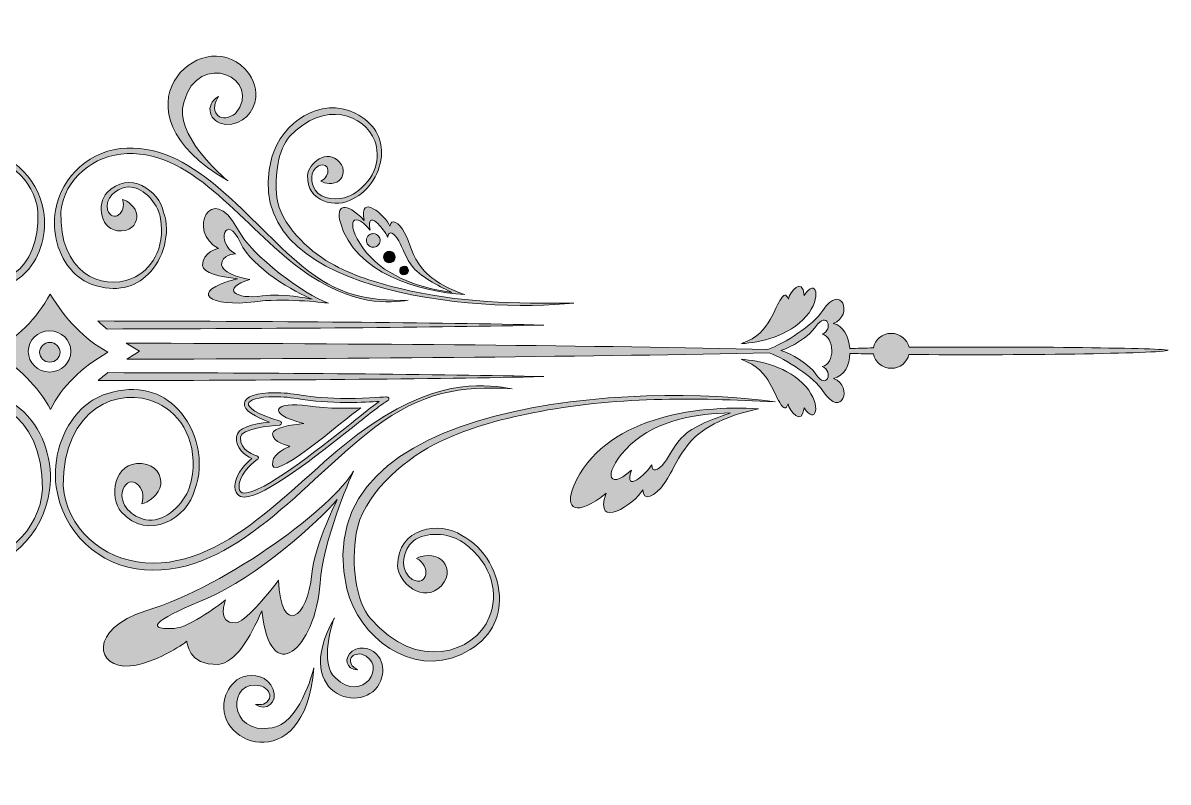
# Model space of a CAD drawing. Header units: inches. Extents: x -738 to 1333, y 65 to 770.
# Drawn here: x 276 to 1333, y 68 to 770 of the extents above; entities that cross this region are included whole.
import ezdxf

# ---------------------------------------------------------------- set-up
doc = ezdxf.new("R2010")
doc.units = ezdxf.units.IN
doc.header["$MEASUREMENT"] = 0
doc.layers.add('图层 1', color=7, linetype='Continuous')

# ---------------------------------------------------------------- blocks, each defined once
blk = doc.blocks.new('block 2')
at = {"layer": '图层 1', "true_color": 0xffffff}
h = blk.add_hatch(color=7, dxfattribs=at)
h.dxf.hatch_style = 2
edge = h.paths.add_edge_path()
edge.add_spline(control_points=[(465.6, 623.8), (460.6, 626.9), (415, 667.7), (424.8, 696.1), (438, 746.4), (499.1, 717.5), (472.5, 685.9), (467.1, 681.9), (460, 679.8), (456, 684.4), (450.8, 690.2), (453.8, 696.4), (456.8, 701.6), (443.3, 693.9), (448.2, 677.4), (463.4, 675.8), (479.7, 675), (489.6, 687.9), (491.2, 700.7), (492.5, 711.3), (486.9, 720.9), (481.1, 727.1), (440.8, 769.6), (352.6, 688.7), (465.6, 623.8)], knot_values=[0, 0, 0, 0, 1, 1, 1, 2, 2, 2, 3, 3, 3, 4, 4, 4, 5, 5, 5, 6, 6, 6, 7, 7, 7, 8, 8, 8, 8], degree=3, periodic=1)
h = blk.add_hatch(color=7, dxfattribs=at)
h.dxf.hatch_style = 2
edge = h.paths.add_edge_path()
edge.add_spline(control_points=[(784.8, 510.9), (732, 509.9), (677.5, 511.3), (624.7, 524.2), (602.5, 529.6), (580.3, 536.3), (559.9, 547.9), (539.5, 559.5), (513.7, 583.9), (510.8, 608.4), (508.3, 628.8), (512, 653.3), (522.5, 664.6), (554.6, 699), (591.9, 684.9), (601, 660.7), (606.7, 645.5), (602.2, 625.6), (582.5, 612.2), (580.9, 611.2), (579.1, 610.3), (577.2, 609.5), (566.6, 605.3), (552.3, 606.4), (546.3, 614.8), (541.7, 621.7), (540.9, 632.9), (549.1, 637.6), (559.5, 642.3), (561.2, 628.1), (551.4, 623.5), (554.5, 621.2), (563.1, 619.9), (567.9, 623.8), (571.9, 627.1), (574.4, 634.2), (568.5, 641), (557.2, 654), (539.6, 640.1), (539, 628.7), (537.9, 604), (565.8, 597.8), (580.7, 607.2), (596.1, 614.1), (607.1, 632.4), (607.3, 649.3), (607.6, 663.3), (600.8, 677.2), (583, 686.2), (551.3, 702.2), (514.9, 677.3), (506.1, 645.5), (471.5, 519.6), (697.4, 501.1), (784.8, 510.9)], knot_values=[0, 0, 0, 0, 1, 1, 1, 2, 2, 2, 3, 3, 3, 4, 4, 4, 5, 5, 5, 6, 6, 6, 7, 7, 7, 8, 8, 8, 9, 9, 9, 10, 10, 10, 11, 11, 11, 12, 12, 12, 13, 13, 13, 14, 14, 14, 15, 15, 15, 16, 16, 16, 17, 17, 17, 18, 18, 18, 18], degree=3, periodic=1)
h = blk.add_hatch(color=7, dxfattribs=at)
h.dxf.hatch_style = 2
edge = h.paths.add_edge_path()
edge.add_spline(control_points=[(-30.3, 513), (-13, 511.3), (18.8, 505.3), (70.3, 542.9), (120.2, 579.2), (166.1, 650.7), (229.2, 648.5), (259.8, 647.4), (287.2, 625.3), (290.2, 595.1), (292.5, 539.4), (253, 521.2), (224.8, 533.1), (207, 540.5), (193.7, 560.7), (198.2, 588.5), (198.7, 590.7), (199.3, 593), (200.1, 595.3), (205.2, 607.8), (217.7, 619.2), (229.9, 617.5), (239.6, 615.8), (249.9, 607.4), (247.3, 596.5), (242.8, 583.7), (229.2, 593.9), (233.3, 606), (228.7, 605.2), (220.6, 598.9), (220.1, 591.6), (219.6, 585.5), (223.7, 577.6), (234.4, 577.1), (254.7, 576.2), (257.2, 602.7), (247.8, 612.5), (227.5, 633.6), (199.4, 614.7), (195.3, 594.2), (195.3, 594.2), (195.3, 594.2), (195.3, 594.2), (188.7, 575.3), (195.4, 550.9), (209.8, 537), (221.6, 525.2), (239.2, 519.8), (261.4, 527.7), (268.1, 530.1), (274.3, 534.2), (279.1, 539.4), (293.2, 554.1), (298.7, 576.3), (295.3, 596), (289.7, 628.2), (262.5, 652.4), (229.5, 653.6), (164.4, 655.9), (116.7, 584.9), (67.8, 544.9), (34.3, 517.4), (7.3, 512.5), (-30.3, 513)], knot_values=[0, 0, 0, 0, 1, 1, 1, 2, 2, 2, 3, 3, 3, 4, 4, 4, 5, 5, 5, 6, 6, 6, 7, 7, 7, 8, 8, 8, 9, 9, 9, 10, 10, 10, 11, 11, 11, 12, 12, 12, 13, 13, 13, 14, 14, 14, 15, 15, 15, 16, 16, 16, 17, 17, 17, 18, 18, 18, 19, 19, 19, 20, 20, 20, 21, 21, 21, 21], degree=3, periodic=1)
h = blk.add_hatch(color=7, dxfattribs=at)
h.dxf.hatch_style = 2
edge = h.paths.add_edge_path()
edge.add_spline(control_points=[(340.1, 528.1), (362.4, 520.2), (379.9, 525.6), (391.8, 537.4), (406.1, 551.3), (412.8, 575.7), (406.2, 594.6), (402.2, 615.1), (374.1, 634), (353.8, 612.8), (344.4, 603.1), (346.8, 576.6), (367.2, 577.5), (377.9, 577.9), (381.9, 585.9), (381.5, 592), (380.9, 599.3), (372.8, 605.6), (368.2, 606.4), (372.4, 594.3), (358.8, 584.1), (354.3, 596.9), (351.7, 607.8), (361.9, 616.2), (371.7, 617.9), (383.8, 619.6), (396.4, 608.2), (401.4, 595.7), (402.2, 593.4), (402.9, 591.1), (403.4, 588.9), (407.9, 561), (394.5, 540.9), (376.8, 533.5), (348.6, 521.6), (309.1, 539.8), (311.4, 595.5), (314.4, 625.7), (341.7, 647.8), (372.4, 648.9), (435.5, 651.1), (481.4, 579.6), (531.2, 543.3), (582.8, 505.7), (614.5, 511.7), (631.9, 513.4), (594.2, 512.9), (567.2, 517.8), (533.7, 545.3), (484.9, 585.3), (437.2, 656.3), (372.1, 654), (339.1, 652.8), (311.9, 628.6), (306.3, 596.4), (302.9, 576.7), (308.4, 554.5), (322.4, 539.8), (327.3, 534.6), (333.4, 530.5), (340.1, 528.1)], knot_values=[0, 0, 0, 0, 1, 1, 1, 2, 2, 2, 3, 3, 3, 4, 4, 4, 5, 5, 5, 6, 6, 6, 7, 7, 7, 8, 8, 8, 9, 9, 9, 10, 10, 10, 11, 11, 11, 12, 12, 12, 13, 13, 13, 14, 14, 14, 15, 15, 15, 16, 16, 16, 17, 17, 17, 18, 18, 18, 19, 19, 19, 20, 20, 20, 20], degree=3, periodic=1)
h = blk.add_hatch(color=7, dxfattribs=at)
h.dxf.hatch_style = 2
edge = h.paths.add_edge_path()
edge.add_spline(control_points=[(442.1, 545.5), (442.5, 538.3), (458.2, 535.2), (474.2, 533.3), (426, 521), (449.8, 506.5), (490.3, 512.1), (515.7, 515.6), (552, 511.6), (558.2, 510.8), (535.5, 519.1), (488.2, 553.4), (474.3, 579.5), (450.3, 624.3), (427, 576.3), (456.9, 561.3), (456.9, 561.3), (441.5, 557.9), (442.1, 545.5)], knot_values=[0, 0, 0, 0, 1, 1, 1, 2, 2, 2, 3, 3, 3, 4, 4, 4, 5, 5, 5, 6, 6, 6, 6], degree=3, periodic=1)
edge = h.paths.add_edge_path()
edge.add_spline(control_points=[(477, 566.5), (487.5, 543.6), (527.9, 520.2), (543.3, 514.5), (538.4, 515.1), (517.1, 520), (497.5, 517.6), (472.2, 513.6), (458.4, 524.1), (485.7, 532.7), (473.4, 534.2), (460, 540.6), (459.7, 546.1), (459.2, 555.7), (472.4, 556.4), (472.4, 556.4), (453.5, 565.9), (463.7, 595.6), (477, 566.5)], knot_values=[0, 0, 0, 0, 1, 1, 1, 2, 2, 2, 3, 3, 3, 4, 4, 4, 5, 5, 5, 6, 6, 6, 6], degree=3, periodic=1)
h = blk.add_hatch(color=7, dxfattribs=at)
h.dxf.hatch_style = 2
edge = h.paths.add_edge_path()
edge.add_spline(control_points=[(591.2, 587.2), (574, 605.7), (564.7, 601.2), (569.3, 585.2), (582.8, 538.1), (641.5, 521.4), (684.2, 518.7), (672.8, 522.6), (655.3, 530.1), (645, 542.6), (635.4, 554.1), (633.3, 567), (628.6, 575.8), (623.5, 585.2), (616.1, 589.9), (615.1, 581.8), (610.9, 591.9), (586.1, 613.2), (591.2, 587.2)], knot_values=[0, 0, 0, 0, 1, 1, 1, 2, 2, 2, 3, 3, 3, 4, 4, 4, 5, 5, 5, 6, 6, 6, 6], degree=3, periodic=1)
edge = h.paths.add_edge_path()
edge.add_spline(control_points=[(613, 571.6), (613.9, 578.4), (618.7, 576), (623.2, 568.4), (626.9, 562.2), (629.6, 552.2), (636.5, 543.8), (644.7, 534), (663.6, 525), (672, 520.7), (645.5, 524.4), (612.8, 534), (593.5, 557.4), (573.5, 581.7), (578.6, 599.7), (596.8, 578.3), (592.9, 598.8), (609.7, 579.6), (613, 571.6)], knot_values=[0, 0, 0, 0, 1, 1, 1, 2, 2, 2, 3, 3, 3, 4, 4, 4, 5, 5, 5, 6, 6, 6, 6], degree=3, periodic=1)
h = blk.add_hatch(color=7, dxfattribs=at)
h.dxf.hatch_style = 2
edge = h.paths.add_edge_path()
edge.add_spline(control_points=[(594, 571.5), (592.5, 568.4), (593.7, 564.6), (596.9, 563.1), (600, 561.5), (603.7, 562.8), (605.3, 565.9), (606.9, 569), (605.6, 572.8), (602.5, 574.3), (599.4, 575.9), (595.6, 574.6), (594, 571.5)], knot_values=[0, 0, 0, 0, 1, 1, 1, 2, 2, 2, 3, 3, 3, 4, 4, 4, 4], degree=3, periodic=1)
h = blk.add_hatch(color=7, dxfattribs=at)
h.dxf.hatch_style = 2
edge = h.paths.add_edge_path()
edge.add_spline(control_points=[(612.1, 548.5), (614.7, 547.2), (617.9, 548.2), (619.3, 550.9), (620.6, 553.6), (619.5, 556.8), (616.9, 558.1), (614.2, 559.4), (611, 558.4), (609.7, 555.7), (608.3, 553), (609.4, 549.8), (612.1, 548.5)], knot_values=[0, 0, 0, 0, 1, 1, 1, 2, 2, 2, 3, 3, 3, 4, 4, 4, 4], degree=3, periodic=1)
h = blk.add_hatch(color=7, dxfattribs=at)
h.dxf.hatch_style = 2
edge = h.paths.add_edge_path()
edge.add_spline(control_points=[(626.3, 537.3), (628.3, 536.4), (630.7, 537.2), (631.7, 539.1), (632.7, 541.1), (631.9, 543.5), (629.9, 544.5), (627.9, 545.5), (625.5, 544.7), (624.5, 542.7), (623.5, 540.8), (624.4, 538.3), (626.3, 537.3)], knot_values=[0, 0, 0, 0, 1, 1, 1, 2, 2, 2, 3, 3, 3, 4, 4, 4, 4], degree=3, periodic=1)
h = blk.add_hatch(color=7, dxfattribs=at)
h.dxf.hatch_style = 2
edge = h.paths.add_edge_path()
edge.add_spline(control_points=[(1094.2, 470), (1092.6, 477.3), (1085.9, 482.9), (1077.8, 482.9), (1069.5, 482.9), (1062.7, 477.1), (1061.3, 469.5), (1053.4, 469.3), (1046.1, 469.1), (1039.6, 468.9), (1038.7, 479.8), (1033.4, 490.2), (1024.3, 492), (1043.4, 499.6), (1031.7, 530.1), (1014.7, 504), (1005.7, 490.2), (979.3, 473.6), (963.9, 468), (811.7, 471.6), (593.4, 473.5), (371.7, 473.8), (375.7, 471.2), (379.8, 468.7), (384, 466.4), (380, 464), (376.1, 461.5), (372.2, 459), (592.6, 459.5), (809.6, 461.5), (965.2, 464.9), (980.8, 458.8), (1006.1, 442.8), (1014.9, 429.3), (1031.9, 403.3), (1043.5, 433.8), (1024.5, 441.3), (1034.5, 443.2), (1039.4, 453.6), (1039.7, 464.4), (1046.2, 464.2), (1053.4, 464), (1061.3, 463.9), (1062.8, 456.3), (1069.6, 450.6), (1077.8, 450.6), (1085.8, 450.6), (1092.5, 456.1), (1094.1, 463.4), (1188.8, 462.4), (1327.8, 464.2), (1333.3, 467.3), (1325, 469.5), (1187.8, 470.9), (1094.2, 470)], knot_values=[0, 0, 0, 0, 1, 1, 1, 2, 2, 2, 3, 3, 3, 4, 4, 4, 5, 5, 5, 6, 6, 6, 7, 7, 7, 8, 8, 8, 9, 9, 9, 10, 10, 10, 11, 11, 11, 12, 12, 12, 13, 13, 13, 14, 14, 14, 15, 15, 15, 16, 16, 16, 17, 17, 17, 18, 18, 18, 18], degree=3, periodic=1)
edge = h.paths.add_edge_path()
edge.add_spline(control_points=[(1008.3, 445.2), (1002.5, 454.1), (984.4, 464.9), (976, 467.2), (984.4, 469.4), (1002.4, 480.2), (1008.2, 489.1), (1018.2, 504.4), (1025, 486.5), (1013.9, 482.1), (1025.2, 479.7), (1026.6, 454.7), (1013.9, 452.3), (1025.1, 447.8), (1018.3, 429.9), (1008.3, 445.2)], knot_values=[0, 0, 0, 0, 1, 1, 1, 2, 2, 2, 3, 3, 3, 4, 4, 4, 5, 5, 5, 5], degree=3, periodic=1)
h = blk.add_hatch(color=7, dxfattribs=at)
h.dxf.hatch_style = 2
edge = h.paths.add_edge_path()
edge.add_spline(control_points=[(999.4, 498.7), (1014, 515.6), (1008.5, 535.3), (997.5, 518), (996.1, 535.5), (983.7, 521.3), (982.8, 514.5), (978.6, 525), (974.6, 511.4), (966, 495.6), (961.4, 487.3), (954.5, 478.8), (939.6, 473.4), (956.4, 474.5), (983.3, 480.1), (999.4, 498.7)], knot_values=[0, 0, 0, 0, 1, 1, 1, 2, 2, 2, 3, 3, 3, 4, 4, 4, 5, 5, 5, 5], degree=3, periodic=1)
h = blk.add_hatch(color=7, dxfattribs=at)
h.dxf.hatch_style = 2
edge = h.paths.add_edge_path()
edge.add_spline(control_points=[(354.7, 465.5), (332.7, 477.7), (315.3, 495.9), (301.5, 519.2), (288.9, 496.2), (271.1, 478.6), (248.7, 466.3), (272.4, 451.6), (290.3, 433.8), (301.8, 412.7), (312.2, 434.2), (330.7, 451.4), (354.7, 465.5)], knot_values=[0, 0, 0, 0, 1, 1, 1, 2, 2, 2, 3, 3, 3, 4, 4, 4, 4], degree=3, periodic=1)
edge = h.paths.add_edge_path()
edge.add_spline(control_points=[(300.9, 447.2), (290, 447.2), (281.2, 455.7), (281.2, 466.2), (281.2, 476.7), (290, 485.2), (300.9, 485.2), (311.8, 485.2), (320.6, 476.7), (320.6, 466.2), (320.6, 455.7), (311.8, 447.2), (300.9, 447.2)], knot_values=[0, 0, 0, 0, 1, 1, 1, 2, 2, 2, 3, 3, 3, 4, 4, 4, 4], degree=3, periodic=1)
h = blk.add_hatch(color=7, dxfattribs=at)
h.dxf.hatch_style = 2
edge = h.paths.add_edge_path()
edge.add_spline(control_points=[(353.9, 486.9), (508.7, 487.2), (660.1, 488.4), (757.1, 490.5), (662.1, 492.9), (505.1, 494.1), (345.5, 494.3), (348.2, 491.7), (351, 489.3), (353.9, 486.9)], knot_values=[0, 0, 0, 0, 1, 1, 1, 2, 2, 2, 3, 3, 3, 3], degree=3, periodic=1)
h = blk.add_hatch(color=7, dxfattribs=at)
h.dxf.hatch_style = 2
edge = h.paths.add_edge_path()
edge.add_spline(control_points=[(301.1, 474.5), (295.9, 474.5), (291.7, 470.4), (291.7, 465.4), (291.7, 460.4), (295.9, 456.3), (301.1, 456.3), (306.3, 456.3), (310.6, 460.4), (310.6, 465.4), (310.6, 470.4), (306.3, 474.5), (301.1, 474.5)], knot_values=[0, 0, 0, 0, 1, 1, 1, 2, 2, 2, 3, 3, 3, 4, 4, 4, 4], degree=3, periodic=1)
h = blk.add_hatch(color=7, dxfattribs=at)
h.dxf.hatch_style = 2
edge = h.paths.add_edge_path()
edge.add_spline(control_points=[(939.4, 458.9), (954.3, 453.5), (961.2, 445), (965.7, 436.7), (974.4, 420.8), (978.4, 407.3), (982.5, 417.7), (983.4, 411), (995.9, 396.8), (997.3, 414.2), (1008.3, 397), (1013.8, 416.6), (999.1, 433.5), (983, 452.1), (956.2, 457.8), (939.4, 458.9)], knot_values=[0, 0, 0, 0, 1, 1, 1, 2, 2, 2, 3, 3, 3, 4, 4, 4, 5, 5, 5, 5], degree=3, periodic=1)
h = blk.add_hatch(color=7, dxfattribs=at)
h.dxf.hatch_style = 2
edge = h.paths.add_edge_path()
edge.add_spline(control_points=[(600.7, 395.8), (645, 429.3), (679.8, 434.2), (727.9, 431.8), (705.8, 434.7), (665.5, 444), (597.6, 398.4), (532, 354.3), (469.8, 265.1), (389, 271), (349.9, 273.8), (315.9, 303.5), (313.5, 342.2), (313.3, 413.7), (364.8, 435.1), (400.4, 418.5), (422.7, 408.1), (438.8, 381.7), (431.7, 346.3), (430.9, 343.5), (430, 340.6), (428.9, 337.6), (421.8, 321.9), (405.1, 307.9), (389.6, 310.7), (377.3, 313.3), (364.6, 324.5), (368.4, 338.3), (374.8, 354.6), (391.7, 340.8), (385.9, 325.5), (391.7, 326.3), (402.4, 334), (403.5, 343.4), (404.4, 351.1), (399.6, 361.5), (385.9, 362.6), (359.9, 364.8), (355.5, 330.9), (367, 318), (391.9, 290), (428.9, 312.8), (435, 338.8), (435, 338.8), (435, 338.8), (435, 338.8), (444.4, 362.7), (437.1, 394.3), (419.3, 412.8), (404.8, 428.4), (382.6, 436.3), (353.6, 427.1), (345, 424.4), (336.9, 419.4), (330.4, 413.1), (311.8, 394.9), (303.6, 366.8), (307, 341.3), (312.6, 299.8), (346.3, 267.6), (388.5, 264.5), (471.7, 258.3), (536.2, 346.9), (600.7, 395.8)], knot_values=[0, 0, 0, 0, 1, 1, 1, 2, 2, 2, 3, 3, 3, 4, 4, 4, 5, 5, 5, 6, 6, 6, 7, 7, 7, 8, 8, 8, 9, 9, 9, 10, 10, 10, 11, 11, 11, 12, 12, 12, 13, 13, 13, 14, 14, 14, 15, 15, 15, 16, 16, 16, 17, 17, 17, 18, 18, 18, 19, 19, 19, 20, 20, 20, 21, 21, 21, 21], degree=3, periodic=1)
h = blk.add_hatch(color=7, dxfattribs=at)
h.dxf.hatch_style = 2
edge = h.paths.add_edge_path()
edge.add_spline(control_points=[(354.8, 446.6), (351.6, 444.2), (348.6, 441.8), (345.6, 439.2), (503.4, 439.5), (658.4, 440.7), (757.1, 442.9), (663.9, 445.2), (511.2, 446.4), (354.8, 446.6)], knot_values=[0, 0, 0, 0, 1, 1, 1, 2, 2, 2, 3, 3, 3, 3], degree=3, periodic=1)
h = blk.add_hatch(color=7, dxfattribs=at)
h.dxf.hatch_style = 2
edge = h.paths.add_edge_path()
edge.add_spline(control_points=[(254.2, 424), (225.3, 433.2), (203.1, 425.3), (188.6, 409.7), (170.8, 391.2), (163.5, 359.6), (172.9, 335.7), (179, 309.7), (216, 286.9), (240.9, 314.9), (252.4, 327.8), (248, 361.7), (222, 359.5), (208.3, 358.4), (203.5, 348), (204.4, 340.3), (205.5, 330.9), (216.2, 323.2), (222.1, 322.4), (216.2, 337.7), (233.1, 351.5), (239.5, 335.2), (243.3, 321.4), (230.6, 310.2), (218.3, 307.6), (202.8, 304.8), (186.1, 318.8), (179, 334.5), (177.9, 337.5), (177, 340.4), (176.2, 343.2), (169.1, 378.6), (185.2, 405), (207.5, 415.4), (243.1, 432), (294.6, 410.6), (294.4, 339.1), (292, 300.4), (258, 270.7), (218.9, 267.9), (138.1, 262), (75.9, 351.2), (10.3, 395.4), (-57.6, 441), (-97.9, 431.6), (-120.1, 428.7), (-71.9, 431.1), (-37.1, 426.2), (7.2, 392.7), (71.7, 343.8), (136.2, 255.2), (219.4, 261.4), (261.6, 264.5), (295.4, 296.7), (300.9, 338.2), (304.3, 363.7), (296.1, 391.8), (277.5, 410), (271, 416.3), (262.9, 421.3), (254.2, 424)], knot_values=[0, 0, 0, 0, 1, 1, 1, 2, 2, 2, 3, 3, 3, 4, 4, 4, 5, 5, 5, 6, 6, 6, 7, 7, 7, 8, 8, 8, 9, 9, 9, 10, 10, 10, 11, 11, 11, 12, 12, 12, 13, 13, 13, 14, 14, 14, 15, 15, 15, 16, 16, 16, 17, 17, 17, 18, 18, 18, 19, 19, 19, 20, 20, 20, 20], degree=3, periodic=1)
h = blk.add_hatch(color=7, dxfattribs=at)
h.dxf.hatch_style = 2
edge = h.paths.add_edge_path()
edge.add_spline(control_points=[(575.4, 246.9), (585.9, 202.1), (635.4, 165.5), (680.3, 186.1), (705.6, 197.7), (715.8, 216.7), (716.1, 236.3), (716.8, 259.8), (702.4, 285.8), (681.3, 296.3), (661, 310.2), (621.9, 303), (622.1, 268.6), (622.3, 252.6), (646.1, 232.4), (662.5, 249.8), (671.1, 259.1), (668, 269), (662.6, 273.8), (656.1, 279.5), (644.1, 278.1), (639.6, 275.1), (653.1, 268.2), (650, 248.5), (635.7, 255.6), (624.5, 262.6), (626.3, 278.1), (633.1, 287.5), (641.9, 298.9), (661.8, 299.7), (676.3, 293.3), (678.9, 292), (681.3, 290.6), (683.6, 289.1), (710.2, 269.4), (715.5, 241.6), (706.8, 220.7), (692.8, 187.5), (640, 169.8), (597.2, 219.5), (583.2, 235.7), (579.4, 270.1), (583.9, 298.2), (589.3, 332.3), (626.4, 364.8), (655.4, 379.9), (684.5, 395), (715.7, 403.2), (747, 409.5), (821.1, 424.6), (897.1, 423.7), (970.6, 419.5), (849.4, 437.8), (533.9, 423.9), (575.4, 246.9)], knot_values=[0, 0, 0, 0, 1, 1, 1, 2, 2, 2, 3, 3, 3, 4, 4, 4, 5, 5, 5, 6, 6, 6, 7, 7, 7, 8, 8, 8, 9, 9, 9, 10, 10, 10, 11, 11, 11, 12, 12, 12, 13, 13, 13, 14, 14, 14, 15, 15, 15, 16, 16, 16, 17, 17, 17, 18, 18, 18, 18], degree=3, periodic=1)
h = blk.add_hatch(color=7, dxfattribs=at)
h.dxf.hatch_style = 2
edge = h.paths.add_edge_path()
edge.add_spline(control_points=[(472.3, 344.6), (471.6, 339.9), (472.3, 336.5), (474.2, 334.3), (475.7, 332.6), (477.9, 331.7), (480.8, 331.7), (480.8, 331.7), (480.8, 331.7), (480.8, 331.7), (499.3, 331.7), (547, 369.5), (581.9, 397.2), (596.6, 408.8), (608.2, 418.1), (613.1, 420.8), (613.9, 421.2), (614.2, 422.1), (614, 423), (613.7, 423.8), (612.9, 424.3), (612, 424.3), (611.9, 424.3), (596.1, 422.8), (575.5, 422.8), (558.6, 422.8), (544.4, 423.8), (533.2, 425.8), (524.5, 427.3), (516.2, 428.1), (508.6, 428.1), (492, 428.1), (481.6, 424.5), (480.7, 418.4), (479.7, 411.4), (491.4, 405.4), (504, 401), (487.7, 399.1), (474.1, 395.7), (473.4, 387.3), (472.5, 376.6), (481, 370.3), (487.7, 367.4), (482.4, 363.2), (473.5, 353.8), (472.3, 344.6)], knot_values=[0, 0, 0, 0, 1, 1, 1, 2, 2, 2, 3, 3, 3, 4, 4, 4, 5, 5, 5, 6, 6, 6, 7, 7, 7, 8, 8, 8, 9, 9, 9, 10, 10, 10, 11, 11, 11, 12, 12, 12, 13, 13, 13, 14, 14, 14, 15, 15, 15, 15], degree=3, periodic=1)
edge = h.paths.add_edge_path()
edge.add_spline(control_points=[(492.5, 366.3), (493.2, 366.7), (493.7, 367.4), (493.6, 368.2), (493.5, 369), (493, 369.6), (492.2, 369.8), (491.6, 370), (476, 374.2), (477.1, 386.9), (477.8, 395.2), (504.5, 397.4), (513.3, 398.1), (514.2, 398.2), (514.9, 398.9), (515, 399.8), (515.1, 400.7), (514.5, 401.5), (513.7, 401.8), (491.3, 408.4), (483.9, 414.6), (484.4, 417.9), (484.8, 421.1), (493.3, 424.4), (508.6, 424.4), (515.9, 424.4), (524.2, 423.6), (532.5, 422.1), (544, 420.1), (558.4, 419.1), (575.5, 419.1), (587.9, 419.1), (598.6, 419.6), (605.2, 420), (599.1, 415.6), (590.1, 408.5), (579.6, 400.1), (547.1, 374.3), (498, 335.4), (480.8, 335.4), (479, 335.4), (477.8, 335.9), (477, 336.8), (475.9, 338.1), (475.5, 340.6), (476, 344.1), (477.4, 354.7), (490.8, 365.6), (492.5, 366.3)], knot_values=[0, 0, 0, 0, 1, 1, 1, 2, 2, 2, 3, 3, 3, 4, 4, 4, 5, 5, 5, 6, 6, 6, 7, 7, 7, 8, 8, 8, 9, 9, 9, 10, 10, 10, 11, 11, 11, 12, 12, 12, 13, 13, 13, 14, 14, 14, 15, 15, 15, 16, 16, 16, 16], degree=3, periodic=1)
h = blk.add_hatch(color=7, dxfattribs=at)
h.dxf.hatch_style = 2
edge = h.paths.add_edge_path()
edge.add_spline(control_points=[(506.9, 364.9), (500.9, 339.6), (572.5, 403.3), (588.1, 414.1), (583.7, 413.7), (557, 413), (539.4, 415.9), (509.7, 420.7), (498.7, 409), (535.5, 399.6), (524.3, 398.7), (507.1, 395.5), (506.7, 390.5), (505.9, 381.9), (522.7, 378.7), (522.7, 378.7), (521.3, 378.1), (507.4, 371.7), (506.9, 364.9)], knot_values=[0, 0, 0, 0, 1, 1, 1, 2, 2, 2, 3, 3, 3, 4, 4, 4, 5, 5, 5, 6, 6, 6, 6], degree=3, periodic=1)
h = blk.add_hatch(color=7, dxfattribs=at)
h.dxf.hatch_style = 2
edge = h.paths.add_edge_path()
edge.add_spline(control_points=[(784.7, 342), (775.5, 320.6), (787.4, 312.7), (814.5, 335.3), (802.8, 300.2), (841, 325.1), (848.5, 338.4), (848.5, 327), (859.6, 332.2), (868.3, 344.2), (876.4, 355.5), (881.6, 373), (896.9, 387.2), (913.4, 402.5), (939, 409.8), (955.4, 413.2), (895.9, 417), (811.8, 404.6), (784.7, 342)], knot_values=[0, 0, 0, 0, 1, 1, 1, 2, 2, 2, 3, 3, 3, 4, 4, 4, 5, 5, 5, 6, 6, 6, 6], degree=3, periodic=1)
edge = h.paths.add_edge_path()
edge.add_spline(control_points=[(886.8, 388.9), (877.9, 380.6), (873.5, 369.9), (868.5, 363.6), (862.4, 355.9), (856.7, 353.9), (856.7, 361.5), (852, 353.2), (830.6, 334.4), (837.9, 356.5), (814.7, 335.5), (811.5, 356.1), (837.2, 380.1), (861.9, 403.1), (899.5, 409.1), (929.4, 409.4), (919.5, 405.8), (897.2, 398.6), (886.8, 388.9)], knot_values=[0, 0, 0, 0, 1, 1, 1, 2, 2, 2, 3, 3, 3, 4, 4, 4, 5, 5, 5, 6, 6, 6, 6], degree=3, periodic=1)
h = blk.add_hatch(color=7, dxfattribs=at)
h.dxf.hatch_style = 2
edge = h.paths.add_edge_path()
edge.add_spline(control_points=[(389.6, 226.5), (336.6, 209.9), (343.3, 172.8), (375.2, 175.7), (397.2, 177.7), (424.5, 195.7), (427.5, 198.7), (427.5, 198.7), (428.6, 175.6), (456.4, 177.2), (472.6, 178.1), (485.9, 202.2), (496.9, 226.6), (504.2, 154.1), (546.3, 191.2), (550.6, 252.3), (553.2, 290.9), (577.1, 346.2), (581.5, 355.7), (562.8, 323.1), (468.3, 251.2), (389.6, 226.5)], knot_values=[0, 0, 0, 0, 1, 1, 1, 2, 2, 2, 3, 3, 3, 4, 4, 4, 5, 5, 5, 6, 6, 6, 7, 7, 7, 7], degree=3, periodic=1)
edge = h.paths.add_edge_path()
edge.add_spline(control_points=[(543, 260.7), (539.1, 218.7), (514.5, 202.9), (512.2, 255), (500.7, 239.5), (481, 216.3), (472.6, 215.5), (454.5, 214.4), (463.4, 236.8), (463.4, 236.8), (461.4, 234.8), (430.3, 211.1), (415.9, 210.4), (384, 208.9), (405, 221.1), (446, 238.1), (490.8, 256.7), (550.2, 309.6), (566.4, 329.5), (563.5, 323.3), (545.3, 285.7), (543, 260.7)], knot_values=[0, 0, 0, 0, 1, 1, 1, 2, 2, 2, 3, 3, 3, 4, 4, 4, 5, 5, 5, 6, 6, 6, 7, 7, 7, 7], degree=3, periodic=1)
h = blk.add_hatch(color=7, dxfattribs=at)
h.dxf.hatch_style = 2
edge = h.paths.add_edge_path()
edge.add_spline(control_points=[(580.2, 189.4), (572, 183.3), (574.7, 172.2), (585.1, 172.3), (581.6, 174.3), (577.8, 176.9), (578.8, 182), (579.6, 186), (584.4, 187.1), (588.9, 186.7), (614.8, 177.4), (589.3, 140.1), (564.7, 164.7), (549.5, 177.8), (562.1, 216.7), (563.9, 220.2), (520.6, 144.6), (598.8, 127.6), (607.7, 165.8), (609, 171.3), (608.9, 178.7), (604.6, 184.4), (599.4, 191.3), (589.3, 195.4), (580.2, 189.4)], knot_values=[0, 0, 0, 0, 1, 1, 1, 2, 2, 2, 3, 3, 3, 4, 4, 4, 5, 5, 5, 6, 6, 6, 7, 7, 7, 8, 8, 8, 8], degree=3, periodic=1)
h = blk.add_hatch(color=7, dxfattribs=at)
h.dxf.hatch_style = 2
edge = h.paths.add_edge_path()
edge.add_spline(control_points=[(506.2, 118.7), (464.7, 110.7), (464.3, 165.5), (496.8, 157.2), (501.6, 154.7), (505.7, 150.3), (503.8, 145.7), (501.3, 139.8), (495.7, 139.8), (490.9, 140.2), (501.2, 133), (511.6, 142.4), (507.4, 154.1), (502.3, 166.3), (489.4, 169), (479.4, 165.7), (471.2, 162.9), (466.1, 155.4), (463.7, 149), (446.7, 104.5), (537, 68.5), (544.7, 174), (544.2, 169.3), (530.4, 121.6), (506.2, 118.7)], knot_values=[0, 0, 0, 0, 1, 1, 1, 2, 2, 2, 3, 3, 3, 4, 4, 4, 5, 5, 5, 6, 6, 6, 7, 7, 7, 8, 8, 8, 8], degree=3, periodic=1)
at = {"layer": '图层 1', "lineweight": 0}
for points, knots in [([(465.6, 623.8), (460.6, 626.9), (415, 667.7), (424.8, 696.1), (438, 746.4), (499.1, 717.5), (472.5, 685.9), (467.1, 681.9), (460, 679.8), (456, 684.4), (450.8, 690.2), (453.8, 696.4), (456.8, 701.6), (443.3, 693.9), (448.2, 677.4), (463.4, 675.8), (479.7, 675), (489.6, 687.9), (491.2, 700.7), (492.5, 711.3), (486.9, 720.9), (481.1, 727.1), (440.8, 769.6), (352.6, 688.7), (465.6, 623.8)], [0, 0, 0, 0, 1, 1, 1, 2, 2, 2, 3, 3, 3, 4, 4, 4, 5, 5, 5, 6, 6, 6, 7, 7, 7, 8, 8, 8, 8]), ([(784.8, 510.9), (732, 509.9), (677.5, 511.3), (624.7, 524.2), (602.5, 529.6), (580.3, 536.3), (559.9, 547.9), (539.5, 559.5), (513.7, 583.9), (510.8, 608.4), (508.3, 628.8), (512, 653.3), (522.5, 664.6), (554.6, 699), (591.9, 684.9), (601, 660.7), (606.7, 645.5), (602.2, 625.6), (582.5, 612.2), (580.9, 611.2), (579.1, 610.3), (577.2, 609.5), (566.6, 605.3), (552.3, 606.4), (546.3, 614.8), (541.7, 621.7), (540.9, 632.9), (549.1, 637.6), (559.5, 642.3), (561.2, 628.1), (551.4, 623.5), (554.5, 621.2), (563.1, 619.9), (567.9, 623.8), (571.9, 627.1), (574.4, 634.2), (568.5, 641), (557.2, 654), (539.6, 640.1), (539, 628.7), (537.9, 604), (565.8, 597.8), (580.7, 607.2), (596.1, 614.1), (607.1, 632.4), (607.3, 649.3), (607.6, 663.3), (600.8, 677.2), (583, 686.2), (551.3, 702.2), (514.9, 677.3), (506.1, 645.5), (471.5, 519.6), (697.4, 501.1), (784.8, 510.9)], [0, 0, 0, 0, 1, 1, 1, 2, 2, 2, 3, 3, 3, 4, 4, 4, 5, 5, 5, 6, 6, 6, 7, 7, 7, 8, 8, 8, 9, 9, 9, 10, 10, 10, 11, 11, 11, 12, 12, 12, 13, 13, 13, 14, 14, 14, 15, 15, 15, 16, 16, 16, 17, 17, 17, 18, 18, 18, 18]), ([(-30.3, 513), (-13, 511.3), (18.8, 505.3), (70.3, 542.9), (120.2, 579.2), (166.1, 650.7), (229.2, 648.5), (259.8, 647.4), (287.2, 625.3), (290.2, 595.1), (292.5, 539.4), (253, 521.2), (224.8, 533.1), (207, 540.5), (193.7, 560.7), (198.2, 588.5), (198.7, 590.7), (199.3, 593), (200.1, 595.3), (205.2, 607.8), (217.7, 619.2), (229.9, 617.5), (239.6, 615.8), (249.9, 607.4), (247.3, 596.5), (242.8, 583.7), (229.2, 593.9), (233.3, 606), (228.7, 605.2), (220.6, 598.9), (220.1, 591.6), (219.6, 585.5), (223.7, 577.6), (234.4, 577.1), (254.7, 576.2), (257.2, 602.7), (247.8, 612.5), (227.5, 633.6), (199.4, 614.7), (195.3, 594.2), (195.3, 594.2), (195.3, 594.2), (195.3, 594.2), (188.7, 575.3), (195.4, 550.9), (209.8, 537), (221.6, 525.2), (239.2, 519.8), (261.4, 527.7), (268.1, 530.1), (274.3, 534.2), (279.1, 539.4), (293.2, 554.1), (298.7, 576.3), (295.3, 596), (289.7, 628.2), (262.5, 652.4), (229.5, 653.6), (164.4, 655.9), (116.7, 584.9), (67.8, 544.9), (34.3, 517.4), (7.3, 512.5), (-30.3, 513)], [0, 0, 0, 0, 1, 1, 1, 2, 2, 2, 3, 3, 3, 4, 4, 4, 5, 5, 5, 6, 6, 6, 7, 7, 7, 8, 8, 8, 9, 9, 9, 10, 10, 10, 11, 11, 11, 12, 12, 12, 13, 13, 13, 14, 14, 14, 15, 15, 15, 16, 16, 16, 17, 17, 17, 18, 18, 18, 19, 19, 19, 20, 20, 20, 21, 21, 21, 21]), ([(340.1, 528.1), (362.4, 520.2), (379.9, 525.6), (391.8, 537.4), (406.1, 551.3), (412.8, 575.7), (406.2, 594.6), (402.2, 615.1), (374.1, 634), (353.8, 612.8), (344.4, 603.1), (346.8, 576.6), (367.2, 577.5), (377.9, 577.9), (381.9, 585.9), (381.5, 592), (380.9, 599.3), (372.8, 605.6), (368.2, 606.4), (372.4, 594.3), (358.8, 584.1), (354.3, 596.9), (351.7, 607.8), (361.9, 616.2), (371.7, 617.9), (383.8, 619.6), (396.4, 608.2), (401.4, 595.7), (402.2, 593.4), (402.9, 591.1), (403.4, 588.9), (407.9, 561), (394.5, 540.9), (376.8, 533.5), (348.6, 521.6), (309.1, 539.8), (311.4, 595.5), (314.4, 625.7), (341.7, 647.8), (372.4, 648.9), (435.5, 651.1), (481.4, 579.6), (531.2, 543.3), (582.8, 505.7), (614.5, 511.7), (631.9, 513.4), (594.2, 512.9), (567.2, 517.8), (533.7, 545.3), (484.9, 585.3), (437.2, 656.3), (372.1, 654), (339.1, 652.8), (311.9, 628.6), (306.3, 596.4), (302.9, 576.7), (308.4, 554.5), (322.4, 539.8), (327.3, 534.6), (333.4, 530.5), (340.1, 528.1)], [0, 0, 0, 0, 1, 1, 1, 2, 2, 2, 3, 3, 3, 4, 4, 4, 5, 5, 5, 6, 6, 6, 7, 7, 7, 8, 8, 8, 9, 9, 9, 10, 10, 10, 11, 11, 11, 12, 12, 12, 13, 13, 13, 14, 14, 14, 15, 15, 15, 16, 16, 16, 17, 17, 17, 18, 18, 18, 19, 19, 19, 20, 20, 20, 20]), ([(442.1, 545.5), (442.5, 538.3), (458.2, 535.2), (474.2, 533.3), (426, 521), (449.8, 506.5), (490.3, 512.1), (515.7, 515.6), (552, 511.6), (558.2, 510.8), (535.5, 519.1), (488.2, 553.4), (474.3, 579.5), (450.3, 624.3), (427, 576.3), (456.9, 561.3), (456.9, 561.3), (441.5, 557.9), (442.1, 545.5)], [0, 0, 0, 0, 1, 1, 1, 2, 2, 2, 3, 3, 3, 4, 4, 4, 5, 5, 5, 6, 6, 6, 6]), ([(591.2, 587.2), (574, 605.7), (564.7, 601.2), (569.3, 585.2), (582.8, 538.1), (641.5, 521.4), (684.2, 518.7), (672.8, 522.6), (655.3, 530.1), (645, 542.6), (635.4, 554.1), (633.3, 567), (628.6, 575.8), (623.5, 585.2), (616.1, 589.9), (615.1, 581.8), (610.9, 591.9), (586.1, 613.2), (591.2, 587.2)], [0, 0, 0, 0, 1, 1, 1, 2, 2, 2, 3, 3, 3, 4, 4, 4, 5, 5, 5, 6, 6, 6, 6]), ([(477, 566.5), (487.5, 543.6), (527.9, 520.2), (543.3, 514.5), (538.4, 515.1), (517.1, 520), (497.5, 517.6), (472.2, 513.6), (458.4, 524.1), (485.7, 532.7), (473.4, 534.2), (460, 540.6), (459.7, 546.1), (459.2, 555.7), (472.4, 556.4), (472.4, 556.4), (453.5, 565.9), (463.7, 595.6), (477, 566.5)], [0, 0, 0, 0, 1, 1, 1, 2, 2, 2, 3, 3, 3, 4, 4, 4, 5, 5, 5, 6, 6, 6, 6]), ([(613, 571.6), (613.9, 578.4), (618.7, 576), (623.2, 568.4), (626.9, 562.2), (629.6, 552.2), (636.5, 543.8), (644.7, 534), (663.6, 525), (672, 520.7), (645.5, 524.4), (612.8, 534), (593.5, 557.4), (573.5, 581.7), (578.6, 599.7), (596.8, 578.3), (592.9, 598.8), (609.7, 579.6), (613, 571.6)], [0, 0, 0, 0, 1, 1, 1, 2, 2, 2, 3, 3, 3, 4, 4, 4, 5, 5, 5, 6, 6, 6, 6]), ([(594, 571.5), (592.5, 568.4), (593.7, 564.6), (596.9, 563.1), (600, 561.5), (603.7, 562.8), (605.3, 565.9), (606.9, 569), (605.6, 572.8), (602.5, 574.3), (599.4, 575.9), (595.6, 574.6), (594, 571.5)], [0, 0, 0, 0, 1, 1, 1, 2, 2, 2, 3, 3, 3, 4, 4, 4, 4]), ([(612.1, 548.5), (614.7, 547.2), (617.9, 548.2), (619.3, 550.9), (620.6, 553.6), (619.5, 556.8), (616.9, 558.1), (614.2, 559.4), (611, 558.4), (609.7, 555.7), (608.3, 553), (609.4, 549.8), (612.1, 548.5)], [0, 0, 0, 0, 1, 1, 1, 2, 2, 2, 3, 3, 3, 4, 4, 4, 4]), ([(626.3, 537.3), (628.3, 536.4), (630.7, 537.2), (631.7, 539.1), (632.7, 541.1), (631.9, 543.5), (629.9, 544.5), (627.9, 545.5), (625.5, 544.7), (624.5, 542.7), (623.5, 540.8), (624.4, 538.3), (626.3, 537.3)], [0, 0, 0, 0, 1, 1, 1, 2, 2, 2, 3, 3, 3, 4, 4, 4, 4]), ([(1094.2, 470), (1092.6, 477.3), (1085.9, 482.9), (1077.8, 482.9), (1069.5, 482.9), (1062.7, 477.1), (1061.3, 469.5), (1053.4, 469.3), (1046.1, 469.1), (1039.6, 468.9), (1038.7, 479.8), (1033.4, 490.2), (1024.3, 492), (1043.4, 499.6), (1031.7, 530.1), (1014.7, 504), (1005.7, 490.2), (979.3, 473.6), (963.9, 468), (811.7, 471.6), (593.4, 473.5), (371.7, 473.8), (375.7, 471.2), (379.8, 468.7), (384, 466.4), (380, 464), (376.1, 461.5), (372.2, 459), (592.6, 459.5), (809.6, 461.5), (965.2, 464.9), (980.8, 458.8), (1006.1, 442.8), (1014.9, 429.3), (1031.9, 403.3), (1043.5, 433.8), (1024.5, 441.3), (1034.5, 443.2), (1039.4, 453.6), (1039.7, 464.4), (1046.2, 464.2), (1053.4, 464), (1061.3, 463.9), (1062.8, 456.3), (1069.6, 450.6), (1077.8, 450.6), (1085.8, 450.6), (1092.5, 456.1), (1094.1, 463.4), (1188.8, 462.4), (1327.8, 464.2), (1333.3, 467.3), (1325, 469.5), (1187.8, 470.9), (1094.2, 470)], [0, 0, 0, 0, 1, 1, 1, 2, 2, 2, 3, 3, 3, 4, 4, 4, 5, 5, 5, 6, 6, 6, 7, 7, 7, 8, 8, 8, 9, 9, 9, 10, 10, 10, 11, 11, 11, 12, 12, 12, 13, 13, 13, 14, 14, 14, 15, 15, 15, 16, 16, 16, 17, 17, 17, 18, 18, 18, 18]), ([(999.4, 498.7), (1014, 515.6), (1008.5, 535.3), (997.5, 518), (996.1, 535.5), (983.7, 521.3), (982.8, 514.5), (978.6, 525), (974.6, 511.4), (966, 495.6), (961.4, 487.3), (954.5, 478.8), (939.6, 473.4), (956.4, 474.5), (983.3, 480.1), (999.4, 498.7)], [0, 0, 0, 0, 1, 1, 1, 2, 2, 2, 3, 3, 3, 4, 4, 4, 5, 5, 5, 5]), ([(354.7, 465.5), (332.7, 477.7), (315.3, 495.9), (301.5, 519.2), (288.9, 496.2), (271.1, 478.6), (248.7, 466.3), (272.4, 451.6), (290.3, 433.8), (301.8, 412.7), (312.2, 434.2), (330.7, 451.4), (354.7, 465.5)], [0, 0, 0, 0, 1, 1, 1, 2, 2, 2, 3, 3, 3, 4, 4, 4, 4]), ([(1008.3, 445.2), (1002.5, 454.1), (984.4, 464.9), (976, 467.2), (984.4, 469.4), (1002.4, 480.2), (1008.2, 489.1), (1018.2, 504.4), (1025, 486.5), (1013.9, 482.1), (1025.2, 479.7), (1026.6, 454.7), (1013.9, 452.3), (1025.1, 447.8), (1018.3, 429.9), (1008.3, 445.2)], [0, 0, 0, 0, 1, 1, 1, 2, 2, 2, 3, 3, 3, 4, 4, 4, 5, 5, 5, 5]), ([(353.9, 486.9), (508.7, 487.2), (660.1, 488.4), (757.1, 490.5), (662.1, 492.9), (505.1, 494.1), (345.5, 494.3), (348.2, 491.7), (351, 489.3), (353.9, 486.9)], [0, 0, 0, 0, 1, 1, 1, 2, 2, 2, 3, 3, 3, 3]), ([(300.9, 447.2), (290, 447.2), (281.2, 455.7), (281.2, 466.2), (281.2, 476.7), (290, 485.2), (300.9, 485.2), (311.8, 485.2), (320.6, 476.7), (320.6, 466.2), (320.6, 455.7), (311.8, 447.2), (300.9, 447.2)], [0, 0, 0, 0, 1, 1, 1, 2, 2, 2, 3, 3, 3, 4, 4, 4, 4]), ([(301.1, 474.5), (295.9, 474.5), (291.7, 470.4), (291.7, 465.4), (291.7, 460.4), (295.9, 456.3), (301.1, 456.3), (306.3, 456.3), (310.6, 460.4), (310.6, 465.4), (310.6, 470.4), (306.3, 474.5), (301.1, 474.5)], [0, 0, 0, 0, 1, 1, 1, 2, 2, 2, 3, 3, 3, 4, 4, 4, 4]), ([(939.4, 458.9), (954.3, 453.5), (961.2, 445), (965.7, 436.7), (974.4, 420.8), (978.4, 407.3), (982.5, 417.7), (983.4, 411), (995.9, 396.8), (997.3, 414.2), (1008.3, 397), (1013.8, 416.6), (999.1, 433.5), (983, 452.1), (956.2, 457.8), (939.4, 458.9)], [0, 0, 0, 0, 1, 1, 1, 2, 2, 2, 3, 3, 3, 4, 4, 4, 5, 5, 5, 5]), ([(600.7, 395.8), (645, 429.3), (679.8, 434.2), (727.9, 431.8), (705.8, 434.7), (665.5, 444), (597.6, 398.4), (532, 354.3), (469.8, 265.1), (389, 271), (349.9, 273.8), (315.9, 303.5), (313.5, 342.2), (313.3, 413.7), (364.8, 435.1), (400.4, 418.5), (422.7, 408.1), (438.8, 381.7), (431.7, 346.3), (430.9, 343.5), (430, 340.6), (428.9, 337.6), (421.8, 321.9), (405.1, 307.9), (389.6, 310.7), (377.3, 313.3), (364.6, 324.5), (368.4, 338.3), (374.8, 354.6), (391.7, 340.8), (385.9, 325.5), (391.7, 326.3), (402.4, 334), (403.5, 343.4), (404.4, 351.1), (399.6, 361.5), (385.9, 362.6), (359.9, 364.8), (355.5, 330.9), (367, 318), (391.9, 290), (428.9, 312.8), (435, 338.8), (435, 338.8), (435, 338.8), (435, 338.8), (444.4, 362.7), (437.1, 394.3), (419.3, 412.8), (404.8, 428.4), (382.6, 436.3), (353.6, 427.1), (345, 424.4), (336.9, 419.4), (330.4, 413.1), (311.8, 394.9), (303.6, 366.8), (307, 341.3), (312.6, 299.8), (346.3, 267.6), (388.5, 264.5), (471.7, 258.3), (536.2, 346.9), (600.7, 395.8)], [0, 0, 0, 0, 1, 1, 1, 2, 2, 2, 3, 3, 3, 4, 4, 4, 5, 5, 5, 6, 6, 6, 7, 7, 7, 8, 8, 8, 9, 9, 9, 10, 10, 10, 11, 11, 11, 12, 12, 12, 13, 13, 13, 14, 14, 14, 15, 15, 15, 16, 16, 16, 17, 17, 17, 18, 18, 18, 19, 19, 19, 20, 20, 20, 21, 21, 21, 21]), ([(354.8, 446.6), (351.6, 444.2), (348.6, 441.8), (345.6, 439.2), (503.4, 439.5), (658.4, 440.7), (757.1, 442.9), (663.9, 445.2), (511.2, 446.4), (354.8, 446.6)], [0, 0, 0, 0, 1, 1, 1, 2, 2, 2, 3, 3, 3, 3]), ([(254.2, 424), (225.3, 433.2), (203.1, 425.3), (188.6, 409.7), (170.8, 391.2), (163.5, 359.6), (172.9, 335.7), (179, 309.7), (216, 286.9), (240.9, 314.9), (252.4, 327.8), (248, 361.7), (222, 359.5), (208.3, 358.4), (203.5, 348), (204.4, 340.3), (205.5, 330.9), (216.2, 323.2), (222.1, 322.4), (216.2, 337.7), (233.1, 351.5), (239.5, 335.2), (243.3, 321.4), (230.6, 310.2), (218.3, 307.6), (202.8, 304.8), (186.1, 318.8), (179, 334.5), (177.9, 337.5), (177, 340.4), (176.2, 343.2), (169.1, 378.6), (185.2, 405), (207.5, 415.4), (243.1, 432), (294.6, 410.6), (294.4, 339.1), (292, 300.4), (258, 270.7), (218.9, 267.9), (138.1, 262), (75.9, 351.2), (10.3, 395.4), (-57.6, 441), (-97.9, 431.6), (-120.1, 428.7), (-71.9, 431.1), (-37.1, 426.2), (7.2, 392.7), (71.7, 343.8), (136.2, 255.2), (219.4, 261.4), (261.6, 264.5), (295.4, 296.7), (300.9, 338.2), (304.3, 363.7), (296.1, 391.8), (277.5, 410), (271, 416.3), (262.9, 421.3), (254.2, 424)], [0, 0, 0, 0, 1, 1, 1, 2, 2, 2, 3, 3, 3, 4, 4, 4, 5, 5, 5, 6, 6, 6, 7, 7, 7, 8, 8, 8, 9, 9, 9, 10, 10, 10, 11, 11, 11, 12, 12, 12, 13, 13, 13, 14, 14, 14, 15, 15, 15, 16, 16, 16, 17, 17, 17, 18, 18, 18, 19, 19, 19, 20, 20, 20, 20]), ([(575.4, 246.9), (585.9, 202.1), (635.4, 165.5), (680.3, 186.1), (705.6, 197.7), (715.8, 216.7), (716.1, 236.3), (716.8, 259.8), (702.4, 285.8), (681.3, 296.3), (661, 310.2), (621.9, 303), (622.1, 268.6), (622.3, 252.6), (646.1, 232.4), (662.5, 249.8), (671.1, 259.1), (668, 269), (662.6, 273.8), (656.1, 279.5), (644.1, 278.1), (639.6, 275.1), (653.1, 268.2), (650, 248.5), (635.7, 255.6), (624.5, 262.6), (626.3, 278.1), (633.1, 287.5), (641.9, 298.9), (661.8, 299.7), (676.3, 293.3), (678.9, 292), (681.3, 290.6), (683.6, 289.1), (710.2, 269.4), (715.5, 241.6), (706.8, 220.7), (692.8, 187.5), (640, 169.8), (597.2, 219.5), (583.2, 235.7), (579.4, 270.1), (583.9, 298.2), (589.3, 332.3), (626.4, 364.8), (655.4, 379.9), (684.5, 395), (715.7, 403.2), (747, 409.5), (821.1, 424.6), (897.1, 423.7), (970.6, 419.5), (849.4, 437.8), (533.9, 423.9), (575.4, 246.9)], [0, 0, 0, 0, 1, 1, 1, 2, 2, 2, 3, 3, 3, 4, 4, 4, 5, 5, 5, 6, 6, 6, 7, 7, 7, 8, 8, 8, 9, 9, 9, 10, 10, 10, 11, 11, 11, 12, 12, 12, 13, 13, 13, 14, 14, 14, 15, 15, 15, 16, 16, 16, 17, 17, 17, 18, 18, 18, 18]), ([(472.3, 344.6), (471.6, 339.9), (472.3, 336.5), (474.2, 334.3), (475.7, 332.6), (477.9, 331.7), (480.8, 331.7), (480.8, 331.7), (480.8, 331.7), (480.8, 331.7), (499.3, 331.7), (547, 369.5), (581.9, 397.2), (596.6, 408.8), (608.2, 418.1), (613.1, 420.8), (613.9, 421.2), (614.2, 422.1), (614, 423), (613.7, 423.8), (612.9, 424.3), (612, 424.3), (611.9, 424.3), (596.1, 422.8), (575.5, 422.8), (558.6, 422.8), (544.4, 423.8), (533.2, 425.8), (524.5, 427.3), (516.2, 428.1), (508.6, 428.1), (492, 428.1), (481.6, 424.5), (480.7, 418.4), (479.7, 411.4), (491.4, 405.4), (504, 401), (487.7, 399.1), (474.1, 395.7), (473.4, 387.3), (472.5, 376.6), (481, 370.3), (487.7, 367.4), (482.4, 363.2), (473.5, 353.8), (472.3, 344.6)], [0, 0, 0, 0, 1, 1, 1, 2, 2, 2, 3, 3, 3, 4, 4, 4, 5, 5, 5, 6, 6, 6, 7, 7, 7, 8, 8, 8, 9, 9, 9, 10, 10, 10, 11, 11, 11, 12, 12, 12, 13, 13, 13, 14, 14, 14, 15, 15, 15, 15]), ([(492.5, 366.3), (493.2, 366.7), (493.7, 367.4), (493.6, 368.2), (493.5, 369), (493, 369.6), (492.2, 369.8), (491.6, 370), (476, 374.2), (477.1, 386.9), (477.8, 395.2), (504.5, 397.4), (513.3, 398.1), (514.2, 398.2), (514.9, 398.9), (515, 399.8), (515.1, 400.7), (514.5, 401.5), (513.7, 401.8), (491.3, 408.4), (483.9, 414.6), (484.4, 417.9), (484.8, 421.1), (493.3, 424.4), (508.6, 424.4), (515.9, 424.4), (524.2, 423.6), (532.5, 422.1), (544, 420.1), (558.4, 419.1), (575.5, 419.1), (587.9, 419.1), (598.6, 419.6), (605.2, 420), (599.1, 415.6), (590.1, 408.5), (579.6, 400.1), (547.1, 374.3), (498, 335.4), (480.8, 335.4), (479, 335.4), (477.8, 335.9), (477, 336.8), (475.9, 338.1), (475.5, 340.6), (476, 344.1), (477.4, 354.7), (490.8, 365.6), (492.5, 366.3)], [0, 0, 0, 0, 1, 1, 1, 2, 2, 2, 3, 3, 3, 4, 4, 4, 5, 5, 5, 6, 6, 6, 7, 7, 7, 8, 8, 8, 9, 9, 9, 10, 10, 10, 11, 11, 11, 12, 12, 12, 13, 13, 13, 14, 14, 14, 15, 15, 15, 16, 16, 16, 16]), ([(506.9, 364.9), (500.9, 339.6), (572.5, 403.3), (588.1, 414.1), (583.7, 413.7), (557, 413), (539.4, 415.9), (509.7, 420.7), (498.7, 409), (535.5, 399.6), (524.3, 398.7), (507.1, 395.5), (506.7, 390.5), (505.9, 381.9), (522.7, 378.7), (522.7, 378.7), (521.3, 378.1), (507.4, 371.7), (506.9, 364.9)], [0, 0, 0, 0, 1, 1, 1, 2, 2, 2, 3, 3, 3, 4, 4, 4, 5, 5, 5, 6, 6, 6, 6]), ([(784.7, 342), (775.5, 320.6), (787.4, 312.7), (814.5, 335.3), (802.8, 300.2), (841, 325.1), (848.5, 338.4), (848.5, 327), (859.6, 332.2), (868.3, 344.2), (876.4, 355.5), (881.6, 373), (896.9, 387.2), (913.4, 402.5), (939, 409.8), (955.4, 413.2), (895.9, 417), (811.8, 404.6), (784.7, 342)], [0, 0, 0, 0, 1, 1, 1, 2, 2, 2, 3, 3, 3, 4, 4, 4, 5, 5, 5, 6, 6, 6, 6]), ([(886.8, 388.9), (877.9, 380.6), (873.5, 369.9), (868.5, 363.6), (862.4, 355.9), (856.7, 353.9), (856.7, 361.5), (852, 353.2), (830.6, 334.4), (837.9, 356.5), (814.7, 335.5), (811.5, 356.1), (837.2, 380.1), (861.9, 403.1), (899.5, 409.1), (929.4, 409.4), (919.5, 405.8), (897.2, 398.6), (886.8, 388.9)], [0, 0, 0, 0, 1, 1, 1, 2, 2, 2, 3, 3, 3, 4, 4, 4, 5, 5, 5, 6, 6, 6, 6]), ([(389.6, 226.5), (336.6, 209.9), (343.3, 172.8), (375.2, 175.7), (397.2, 177.7), (424.5, 195.7), (427.5, 198.7), (427.5, 198.7), (428.6, 175.6), (456.4, 177.2), (472.6, 178.1), (485.9, 202.2), (496.9, 226.6), (504.2, 154.1), (546.3, 191.2), (550.6, 252.3), (553.2, 290.9), (577.1, 346.2), (581.5, 355.7), (562.8, 323.1), (468.3, 251.2), (389.6, 226.5)], [0, 0, 0, 0, 1, 1, 1, 2, 2, 2, 3, 3, 3, 4, 4, 4, 5, 5, 5, 6, 6, 6, 7, 7, 7, 7]), ([(543, 260.7), (539.1, 218.7), (514.5, 202.9), (512.2, 255), (500.7, 239.5), (481, 216.3), (472.6, 215.5), (454.5, 214.4), (463.4, 236.8), (463.4, 236.8), (461.4, 234.8), (430.3, 211.1), (415.9, 210.4), (384, 208.9), (405, 221.1), (446, 238.1), (490.8, 256.7), (550.2, 309.6), (566.4, 329.5), (563.5, 323.3), (545.3, 285.7), (543, 260.7)], [0, 0, 0, 0, 1, 1, 1, 2, 2, 2, 3, 3, 3, 4, 4, 4, 5, 5, 5, 6, 6, 6, 7, 7, 7, 7]), ([(580.2, 189.4), (572, 183.3), (574.7, 172.2), (585.1, 172.3), (581.6, 174.3), (577.8, 176.9), (578.8, 182), (579.6, 186), (584.4, 187.1), (588.9, 186.7), (614.8, 177.4), (589.3, 140.1), (564.7, 164.7), (549.5, 177.8), (562.1, 216.7), (563.9, 220.2), (520.6, 144.6), (598.8, 127.6), (607.7, 165.8), (609, 171.3), (608.9, 178.7), (604.6, 184.4), (599.4, 191.3), (589.3, 195.4), (580.2, 189.4)], [0, 0, 0, 0, 1, 1, 1, 2, 2, 2, 3, 3, 3, 4, 4, 4, 5, 5, 5, 6, 6, 6, 7, 7, 7, 8, 8, 8, 8]), ([(506.2, 118.7), (464.7, 110.7), (464.3, 165.5), (496.8, 157.2), (501.6, 154.7), (505.7, 150.3), (503.8, 145.7), (501.3, 139.8), (495.7, 139.8), (490.9, 140.2), (501.2, 133), (511.6, 142.4), (507.4, 154.1), (502.3, 166.3), (489.4, 169), (479.4, 165.7), (471.2, 162.9), (466.1, 155.4), (463.7, 149), (446.7, 104.5), (537, 68.5), (544.7, 174), (544.2, 169.3), (530.4, 121.6), (506.2, 118.7)], [0, 0, 0, 0, 1, 1, 1, 2, 2, 2, 3, 3, 3, 4, 4, 4, 5, 5, 5, 6, 6, 6, 7, 7, 7, 8, 8, 8, 8])]:
    blk.add_open_spline(points, degree=3, knots=knots, dxfattribs=at)

msp = doc.modelspace()

# ---------------------------------------------------------------- block references
at = {"layer": '图层 1'}
msp.add_blockref('block 2', (0, 0), dxfattribs=at)

doc.saveas('drawing.dxf')
